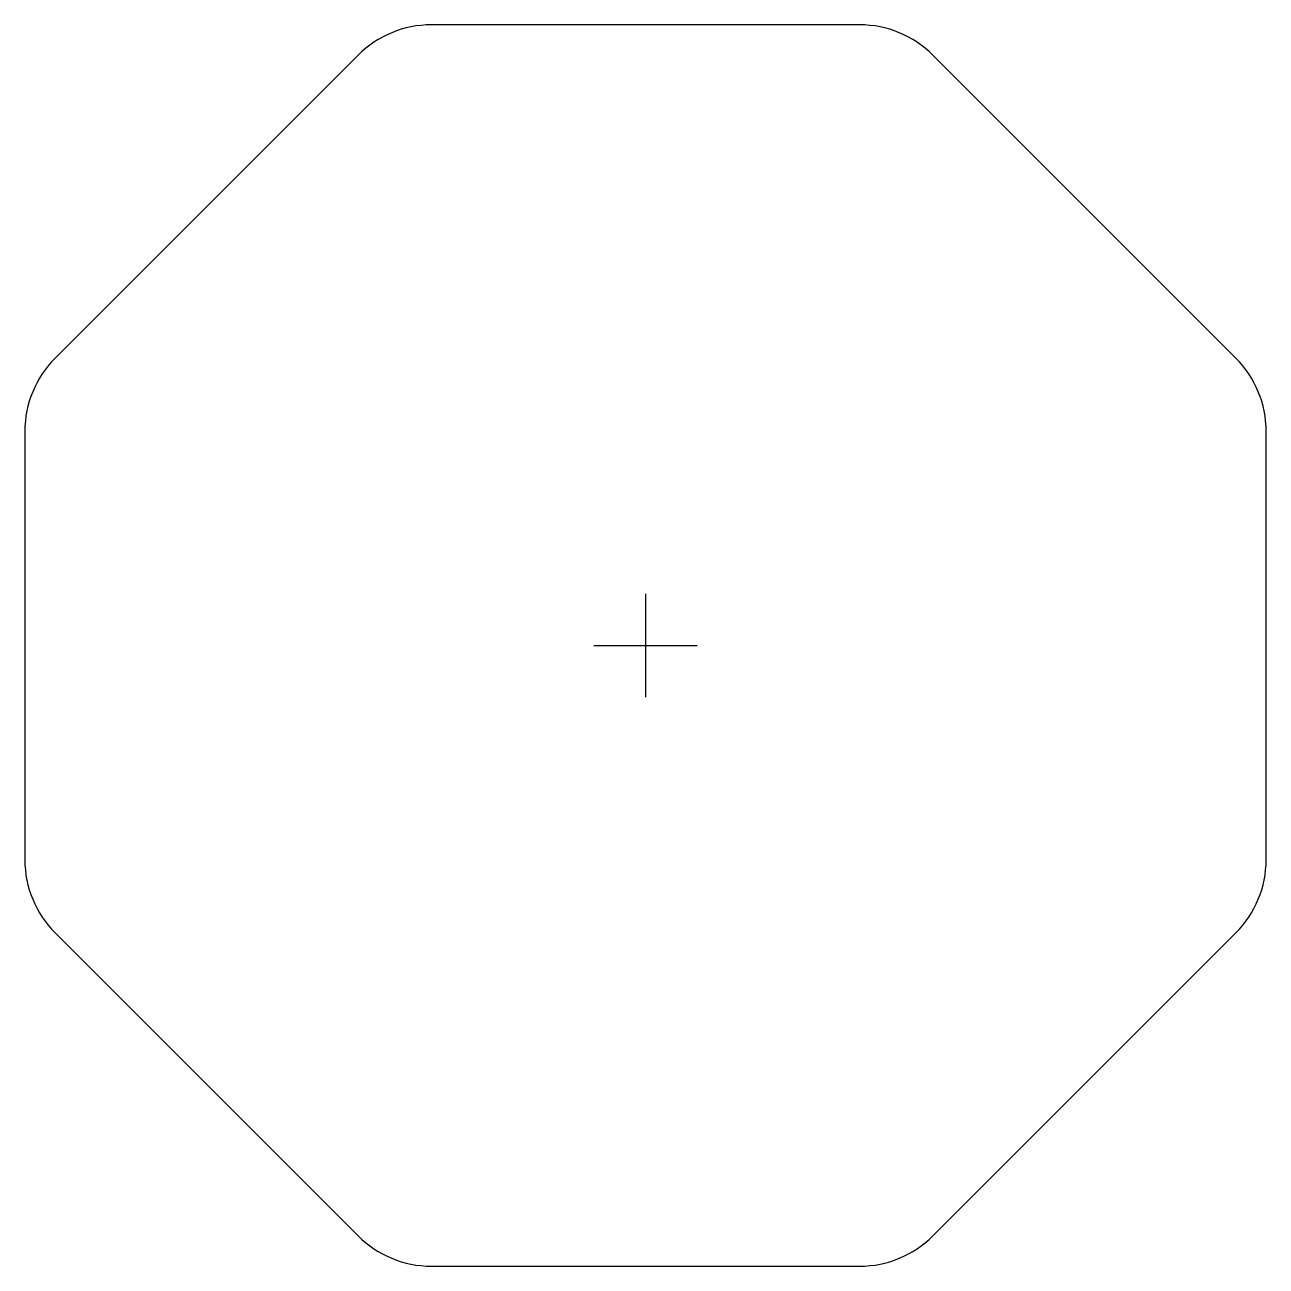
# Model space of a CAD drawing. Header units: centimetres. Extents: x -6 to 6, y -6 to 6.
import ezdxf

# ---------------------------------------------------------------- set-up
doc = ezdxf.new("R2010")
doc.units = ezdxf.units.CM
doc.layers.get('0').update_dxf_attribs({"linetype": 'CONTINUOUS'})

msp = doc.modelspace()

# ---------------------------------------------------------------- linework, layer by layer
for p, q in [((0, 0.5), (0, -0.5)), ((-0.5, 0), (0.5, 0))]:
    msp.add_line(p, q)
msp.add_lwpolyline([(-2.778, 5.707), (-5.707, 2.778, 0.198912), (-6, 2.071), (-6, -2.071, 0.198912), (-5.707, -2.778), (-2.778, -5.707, 0.198912), (-2.071, -6), (2.071, -6, 0.198912), (2.778, -5.707), (5.707, -2.778, 0.198912), (6, -2.071), (6, 2.071, 0.198912), (5.707, 2.778), (2.778, 5.707, 0.198912), (2.071, 6), (-2.071, 6, 0.198912)], format="xyb", close=True)

doc.saveas('drawing.dxf')
